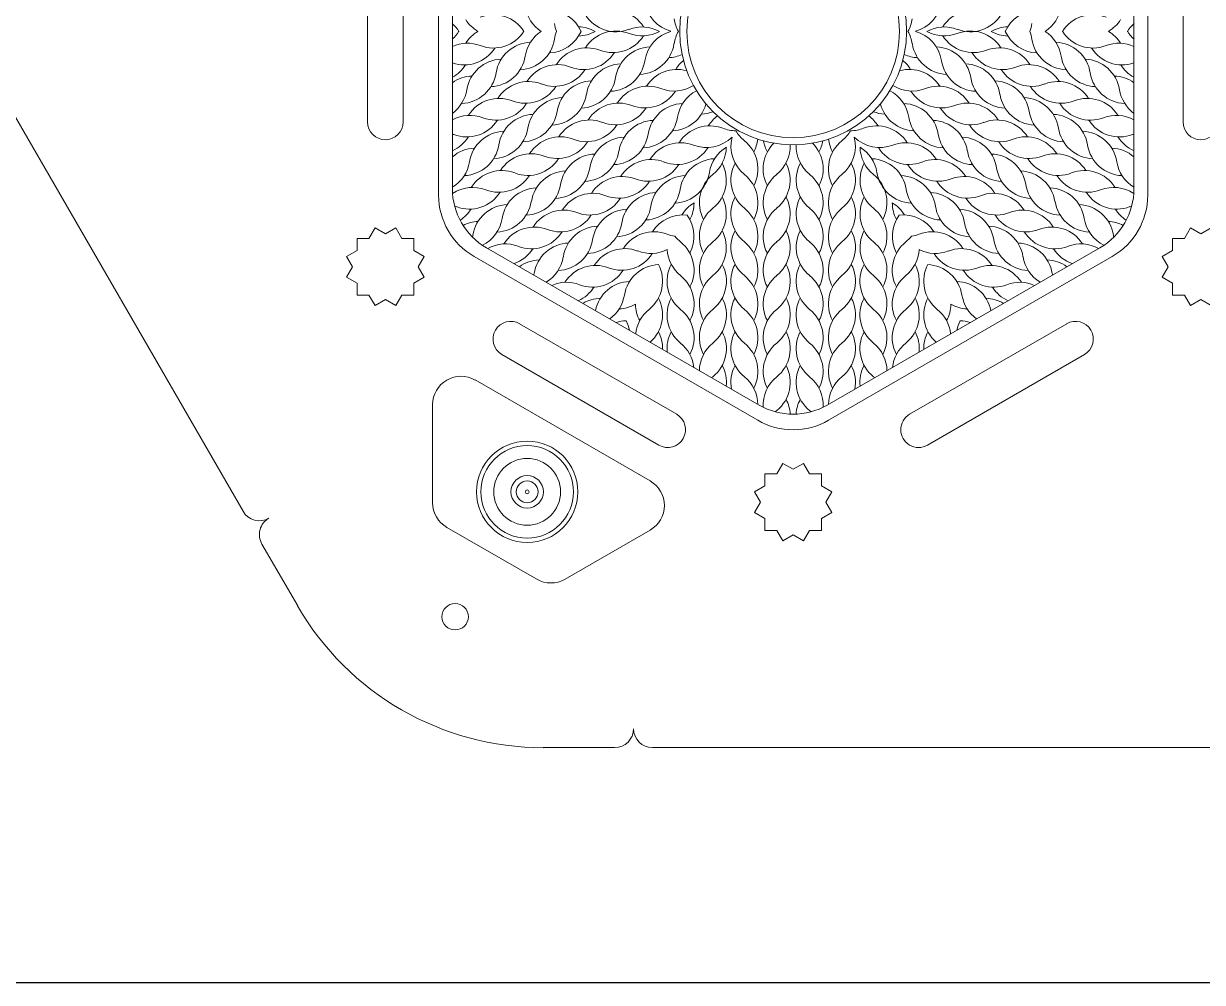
# Model space of a CAD drawing. Header units: millimetres. Extents: x -13 to 887, y 0 to 600.
# Drawn here: x 99.4 to 224, y 0 to 101.4 of the extents above; entities that cross this region are included whole.
import ezdxf

# ---------------------------------------------------------------- set-up
doc = ezdxf.new("R2010")
doc.units = ezdxf.units.MM
doc.layers.get('0').update_dxf_attribs({"true_color": 0x000000})
for name, color, linetype, lineweight, true_color in [('Cut_First', 1, 'Continuous', 20, 0xff0000), ('Cut_Second', 1, 'Continuous', 20, 0xff0000), ('Vector Engrave', 5, 'Continuous', 0, 0x0000ff)]:
    doc.layers.add(name, color=color, linetype=linetype, lineweight=lineweight, true_color=true_color)

msp = doc.modelspace()

# ---------------------------------------------------------------- linework, layer by layer
msp.add_line((-13, 0), (887, 0))
at = {"layer": 'Cut_First'}
for p, q in [((143.25, 117.93), (143.25, 83.29)), ((218.25, 83.29), (218.25, 117.93)), ((147, 76.79), (177, 59.47)), ((184.5, 59.47), (214.5, 76.79))]:
    msp.add_line(p, q, dxfattribs=at)
for centre, radius in [((180.75, 100.61), 11.25), ((145, 38.69), 1.4)]:
    msp.add_circle(centre, radius, dxfattribs=at)
for centre, start, end in [((150.75, 83.29), 180, 240), ((210.75, 83.29), 300, 360), ((180.75, 65.97), 240, 300)]:
    msp.add_arc(centre, 7.5, start, end, dxfattribs=at)
at = {"layer": 'Cut_Second'}
for p, q in [((122.57, 49.84), (21.44, 225)), ((135.75, 91.03), (135.75, 110.19)), ((139.5, 110.19), (139.5, 91.03)), ((222, 91.03), (222, 110.19)), ((136.53, 79.81), (135.89, 78.71)), ((137.62, 79.18), (136.53, 79.81)), ((138.72, 79.81), (137.62, 79.18)), ((139.36, 78.71), (138.72, 79.81)), ((222.78, 79.81), (222.14, 78.71)), ((223.87, 79.18), (222.78, 79.81)), ((224.97, 79.81), (223.87, 79.18)), ((135.89, 78.71), (134.63, 78.71)), ((134.63, 78.71), (134.63, 77.44)), ((140.63, 78.71), (139.36, 78.71)), ((140.63, 77.44), (140.63, 78.71)), ((222.14, 78.71), (220.87, 78.71)), ((220.87, 78.71), (220.87, 77.44)), ((134.63, 77.44), (133.53, 76.81)), ((141.72, 76.81), (140.63, 77.44)), ((220.87, 77.44), (219.78, 76.81)), ((133.53, 76.81), (134.16, 75.71)), ((141.09, 75.71), (141.72, 76.81)), ((219.78, 76.81), (220.41, 75.71)), ((134.16, 75.71), (133.53, 74.61)), ((141.72, 74.61), (141.09, 75.71)), ((220.41, 75.71), (219.78, 74.61)), ((133.53, 74.61), (134.63, 73.98)), ((134.63, 73.98), (134.63, 72.71)), ((140.63, 73.98), (141.72, 74.61)), ((140.63, 72.71), (140.63, 73.98)), ((219.78, 74.61), (220.87, 73.98)), ((220.87, 73.98), (220.87, 72.71)), ((134.63, 72.71), (135.89, 72.71)), ((135.89, 72.71), (136.53, 71.61)), ((138.72, 71.61), (139.36, 72.71)), ((139.36, 72.71), (140.63, 72.71)), ((220.87, 72.71), (222.14, 72.71)), ((222.14, 72.71), (222.78, 71.61)), ((136.53, 71.61), (137.62, 72.25)), ((137.62, 72.25), (138.72, 71.61)), ((222.78, 71.61), (223.87, 72.25)), ((223.87, 72.25), (224.97, 71.61)), ((151.82, 69.68), (168.43, 60.1)), ((193.07, 60.1), (209.68, 69.68)), ((166.55, 56.85), (149.95, 66.43)), ((211.55, 66.43), (194.95, 56.85)), ((165.63, 53.05), (147.12, 63.73)), ((142.62, 50.74), (142.62, 61.13)), ((179.65, 54.91), (179.02, 53.81)), ((180.75, 54.28), (179.65, 54.91)), ((181.85, 54.91), (180.75, 54.28)), ((182.48, 53.81), (181.85, 54.91)), ((179.02, 53.81), (177.75, 53.81)), ((177.75, 53.81), (177.75, 52.55)), ((183.75, 53.81), (182.48, 53.81)), ((183.75, 52.55), (183.75, 53.81)), ((177.75, 52.55), (176.65, 51.91)), ((184.85, 51.91), (183.75, 52.55)), ((176.65, 51.91), (177.29, 50.81)), ((184.21, 50.81), (184.85, 51.91)), ((177.29, 50.81), (176.65, 49.72)), ((184.85, 49.72), (184.21, 50.81)), ((176.65, 49.72), (177.75, 49.08)), ((177.75, 49.08), (177.75, 47.81)), ((183.75, 49.08), (184.85, 49.72)), ((183.75, 47.81), (183.75, 49.08)), ((153.63, 42.66), (144.12, 48.14)), ((165.63, 47.86), (156.63, 42.66)), ((177.75, 47.81), (179.02, 47.81)), ((179.02, 47.81), (179.65, 46.72)), ((181.85, 46.72), (182.48, 47.81)), ((182.48, 47.81), (183.75, 47.81)), ((128.35, 39.84), (124.57, 46.38)), ((179.65, 46.72), (180.75, 47.35)), ((180.75, 47.35), (181.85, 46.72)), ((154.32, 24.84), (161.87, 24.84)), ((368.13, 24.84), (165.87, 24.84))]:
    msp.add_line(p, q, dxfattribs=at)
for centre, radius, start, end in [((137.62, 91.03), 1.88, 180, 0), ((223.87, 91.03), 1.88, 180, 0), ((150.89, 68.06), 1.88, 60, 240), ((210.61, 68.06), 1.88, 300, 120), ((145.62, 61.13), 3, 60, 180), ((167.49, 58.47), 1.88, 240, 60), ((194.01, 58.47), 1.88, 120, 300), ((164.13, 50.45), 3, 300, 60), ((145.62, 50.74), 3, 180, 240), ((124.3, 50.84), 2, 210, 300), ((126.3, 47.38), 2, 120, 210), ((155.13, 45.26), 3, 240, 300), ((154.32, 54.83), 30, 210, 270), ((161.87, 26.84), 2, 270, 0), ((165.87, 26.84), 2, 180, 270)]:
    msp.add_arc(centre, radius, start, end, dxfattribs=at)
at = {"layer": 'Vector Engrave'}
for p, q in [((144.71, 83.96), (144.71, 117.26)), ((216.79, 117.26), (216.79, 83.96)), ((177.15, 61.08), (148.31, 77.72)), ((213.19, 77.72), (184.35, 61.08))]:
    msp.add_line(p, q, dxfattribs=at)
for centre, radius in [((180.75, 100.61), 12), ((152.62, 51.9), 5.36), ((152.62, 51.9), 4.9), ((152.62, 51.9), 3.53), ((152.62, 51.9), 1.72), ((152.62, 51.9), 1.16), ((152.62, 51.9), 0.195)]:
    msp.add_circle(centre, radius, dxfattribs=at)
for centre, radius, start, end in [((168.84, 104.3), 3.82, 188.7546, 254.6547), ((192.66, 104.3), 3.82, 285.3453, 351.2454), ((149.05, 98.55), 3.82, 32.1782, 111.2454), ((156.2, 103.8), 3.82, 188.7546, 236.5611), ((154.82, 99.07), 3.82, 23.7523, 87.8218), ((162.01, 104.39), 3.82, 212.1782, 291.2454), ((161.69, 99.05), 3.82, 32.1782, 111.2454), ((199.81, 99.05), 3.82, 68.7546, 147.8218), ((199.49, 104.39), 3.82, 248.7546, 327.8218), ((206.68, 99.07), 3.82, 92.1782, 156.2477), ((205.3, 103.8), 3.82, 303.4389, 351.2454), ((212.45, 98.55), 3.82, 68.7546, 147.8218), ((142.17, 98.57), 3.82, 32.1852, 48.4373), ((149.36, 103.89), 3.82, 212.1782, 239.194), ((159.28, 102.02), 3.82, 188.7546, 201.5953), ((157.91, 97.29), 3.82, 60.3669, 87.8218), ((164.78, 97.26), 3.82, 61.1807, 111.2454), ((171.93, 102.51), 3.82, 188.7546, 209.8627), ((189.57, 102.51), 3.82, 330.1373, 351.2454), ((196.72, 97.26), 3.82, 68.7546, 118.8193), ((203.59, 97.29), 3.82, 92.1782, 119.6331), ((202.22, 102.02), 3.82, 338.4047, 351.2454), ((212.14, 103.89), 3.82, 300.806, 327.8218), ((219.33, 98.57), 3.82, 131.5627, 147.8148), ((142.17, 102.65), 3.82, 311.5627, 327.8148), ((145.26, 96.79), 3.82, 87.5472, 87.8218), ((145.26, 104.43), 3.82, 272.1782, 272.4528), ((149.36, 97.33), 3.82, 120.806, 147.8218), ((149.05, 102.67), 3.82, 248.7546, 327.8218), ((151.73, 100.37), 3.82, 272.1782, 351.2454), ((156.2, 97.42), 3.82, 123.4389, 171.2454), ((154.82, 102.15), 3.82, 272.1782, 336.2477), ((159.28, 99.2), 3.82, 158.4047, 171.2454), ((157.91, 103.93), 3.82, 272.1782, 299.6331), ((162.01, 96.83), 3.82, 68.7546, 147.8218), ((161.69, 102.18), 3.82, 248.7546, 327.8218), ((164.78, 103.96), 3.82, 248.7546, 298.8193), ((168.84, 96.92), 3.82, 105.3453, 171.2454), ((171.93, 98.71), 3.82, 150.1373, 171.2454), ((189.57, 98.71), 3.82, 8.7546, 29.8627), ((192.66, 96.92), 3.82, 8.7546, 74.6547), ((196.72, 103.96), 3.82, 241.1807, 291.2454), ((199.81, 102.18), 3.82, 212.1782, 291.2454), ((199.49, 96.83), 3.82, 32.1782, 111.2454), ((203.59, 103.93), 3.82, 240.3669, 267.8218), ((206.68, 102.15), 3.82, 203.7523, 267.8218), ((202.22, 99.2), 3.82, 8.7546, 21.5953), ((209.77, 100.37), 3.82, 188.7546, 267.8218), ((205.3, 97.42), 3.82, 8.7546, 56.5611), ((212.45, 102.67), 3.82, 212.1782, 291.2454), ((212.14, 97.33), 3.82, 32.1782, 59.194), ((216.24, 104.43), 3.82, 267.5472, 267.8218), ((216.24, 96.79), 3.82, 92.1782, 92.4528), ((219.33, 102.65), 3.82, 212.1852, 228.4373), ((146.28, 95.54), 3.82, 68.7546, 114.1694), ((145.96, 100.88), 3.82, 250.9663, 327.8218), ((153.11, 95.64), 3.82, 92.1782, 171.2454), ((158.92, 95.05), 3.82, 68.7546, 147.8218), ((165.75, 95.14), 3.82, 92.1782, 171.2454), ((164.37, 99.87), 3.82, 272.1782, 351.2454), ((197.13, 99.87), 3.82, 188.7546, 267.8218), ((195.75, 95.14), 3.82, 8.7546, 87.8218), ((202.58, 95.05), 3.82, 32.1782, 111.2454), ((208.39, 95.64), 3.82, 8.7546, 87.8218), ((215.54, 100.88), 3.82, 212.1782, 289.0337), ((215.22, 95.54), 3.82, 65.8306, 111.2454), ((150.02, 93.85), 3.82, 92.1782, 171.2454), ((148.64, 98.58), 3.82, 272.1782, 351.2454), ((158.6, 100.39), 3.82, 248.7546, 327.8218), ((161.28, 98.09), 3.82, 272.1782, 351.2454), ((167.46, 101.65), 3.82, 272.1782, 293.7894), ((171.56, 94.56), 3.82, 129.0119, 147.8218), ((189.94, 94.56), 3.82, 32.1782, 50.9881), ((194.04, 101.65), 3.82, 246.2106, 267.8218), ((200.22, 98.09), 3.82, 188.7546, 267.8218), ((202.9, 100.39), 3.82, 212.1782, 291.2454), ((212.86, 98.58), 3.82, 188.7546, 267.8218), ((211.48, 93.85), 3.82, 8.7546, 87.8218), ((142.87, 99.1), 3.82, 298.8104, 327.8218), ((145.55, 96.8), 3.82, 272.1782, 351.2454), ((155.83, 93.27), 3.82, 68.7546, 147.8218), ((155.51, 98.61), 3.82, 248.7546, 327.8218), ((162.66, 93.36), 3.82, 92.1782, 171.2454), ((168.47, 92.77), 3.82, 74.4985, 147.8218), ((193.03, 92.77), 3.82, 32.1782, 105.5015), ((198.84, 93.36), 3.82, 8.7546, 87.8218), ((205.99, 98.61), 3.82, 212.1782, 291.2454), ((205.67, 93.27), 3.82, 32.1782, 111.2454), ((215.95, 96.8), 3.82, 188.7546, 267.8218), ((218.63, 99.1), 3.82, 212.1782, 241.1896), ((146.93, 92.07), 3.82, 92.1782, 125.4304), ((152.74, 91.48), 3.82, 68.7546, 147.8218), ((152.42, 96.82), 3.82, 248.7546, 327.8218), ((159.57, 91.57), 3.82, 92.1782, 171.2454), ((158.19, 96.3), 3.82, 272.1782, 351.2454), ((165.38, 90.99), 3.82, 68.7546, 147.8218), ((168.15, 98.11), 3.82, 248.7546, 302.4384), ((193.35, 98.11), 3.82, 237.5616, 291.2454), ((196.12, 90.99), 3.82, 32.1782, 111.2454), ((203.31, 96.3), 3.82, 188.7546, 267.8218), ((201.93, 91.57), 3.82, 8.7546, 87.8218), ((209.08, 96.82), 3.82, 212.1782, 291.2454), ((208.76, 91.48), 3.82, 32.1782, 111.2454), ((214.57, 92.07), 3.82, 54.5696, 87.8218), ((142.46, 95.02), 3.82, 306.0707, 351.2454), ((149.65, 89.7), 3.82, 68.7546, 147.8218), ((156.48, 89.79), 3.82, 92.1782, 171.2454), ((155.1, 94.52), 3.82, 272.1782, 351.2454), ((165.06, 96.33), 3.82, 248.7546, 327.8218), ((172.29, 90.95), 3.82, 117.5616, 171.2454), ((189.21, 90.95), 3.82, 8.7546, 62.4384), ((196.44, 96.33), 3.82, 212.1782, 291.2454), ((206.4, 94.52), 3.82, 188.7546, 267.8218), ((205.02, 89.79), 3.82, 8.7546, 87.8218), ((211.85, 89.7), 3.82, 32.1782, 111.2454), ((219.04, 95.02), 3.82, 188.7546, 233.9293), ((149.33, 95.04), 3.82, 248.7546, 327.8218), ((162.29, 89.2), 3.82, 68.7546, 147.8218), ((161.97, 94.55), 3.82, 248.7546, 327.8218), ((169.2, 89.17), 3.82, 92.1782, 171.2454), ((167.82, 93.9), 3.82, 272.1782, 345.5015), ((193.68, 93.9), 3.82, 194.4985, 267.8218), ((192.3, 89.17), 3.82, 8.7546, 87.8218), ((199.53, 94.55), 3.82, 212.1782, 291.2454), ((199.21, 89.2), 3.82, 32.1782, 111.2454), ((212.17, 95.04), 3.82, 212.1782, 291.2454), ((146.56, 87.91), 3.82, 68.7546, 118.9637), ((146.24, 93.26), 3.82, 248.7546, 327.8218), ((153.39, 88.01), 3.82, 92.1782, 171.2454), ((152.01, 92.74), 3.82, 272.1782, 351.2454), ((159.2, 87.42), 3.82, 68.7546, 147.8218), ((166.11, 87.38), 3.82, 92.1782, 171.2454), ((164.73, 92.11), 3.82, 272.1782, 351.2454), ((170.91, 95.68), 3.82, 272.1782, 290.9881), ((175.01, 88.58), 3.82, 126.2106, 147.8218), ((186.49, 88.58), 3.82, 32.1782, 53.7894), ((190.59, 95.68), 3.82, 249.0119, 267.8218), ((196.77, 92.11), 3.82, 188.7546, 267.8218), ((195.39, 87.38), 3.82, 8.7546, 87.8218), ((202.3, 87.42), 3.82, 32.1782, 111.2454), ((209.49, 92.74), 3.82, 188.7546, 267.8218), ((208.11, 88.01), 3.82, 8.7546, 87.8218), ((215.26, 93.26), 3.82, 212.1782, 291.2454), ((214.94, 87.91), 3.82, 61.0363, 111.2454), ((150.3, 86.23), 3.82, 92.1782, 171.2454), ((148.92, 90.96), 3.82, 272.1782, 351.2454), ((158.88, 92.76), 3.82, 248.7546, 327.8218), ((171.92, 86.8), 3.82, 68.7546, 147.8218), ((174.69, 93.92), 3.82, 248.7546, 269.8627), ((177.99, 92.02), 3.82, 210.1373, 231.2454), ((183.51, 92.02), 3.82, 308.7546, 329.8627), ((186.81, 93.92), 3.82, 270.1373, 291.2454), ((189.58, 86.8), 3.82, 32.1782, 111.2454), ((202.62, 92.76), 3.82, 212.1782, 291.2454), ((212.58, 90.96), 3.82, 188.7546, 267.8218), ((211.2, 86.23), 3.82, 8.7546, 87.8218), ((143.47, 86.13), 3.82, 68.7546, 71.1082), ((143.15, 91.47), 3.82, 294.0224, 327.8218), ((145.83, 89.17), 3.82, 272.1782, 351.2454), ((156.11, 85.64), 3.82, 68.7546, 147.8218), ((155.8, 90.98), 3.82, 248.7546, 327.8218), ((163.02, 85.6), 3.82, 92.1782, 171.2454), ((161.64, 90.33), 3.82, 272.1782, 351.2454), ((168.83, 85.01), 3.82, 68.7546, 147.8218), ((171.6, 92.14), 3.82, 248.7546, 314.6547), ((177.99, 88.45), 3.82, 165.3453, 231.2454), ((173.2, 86.06), 3.82, 332.1782, 51.2454), ((173.2, 89.62), 3.82, 332.1782, 353.7894), ((181.4, 86.06), 3.82, 134.4985, 207.8218), ((181.4, 89.62), 3.82, 189.0119, 207.8218), ((176.61, 88.45), 3.82, 308.7546, 2.4384), ((184.89, 88.45), 3.82, 177.5616, 231.2454), ((180.1, 86.06), 3.82, 332.1782, 45.5015), ((180.1, 89.62), 3.82, 332.1782, 350.9881), ((188.3, 86.06), 3.82, 128.7546, 207.8218), ((188.3, 89.62), 3.82, 186.2106, 207.8218), ((183.51, 88.45), 3.82, 308.7546, 14.6547), ((189.9, 92.14), 3.82, 225.3453, 291.2454), ((192.67, 85.01), 3.82, 32.1782, 111.2454), ((199.86, 90.33), 3.82, 188.7546, 267.8218), ((198.48, 85.6), 3.82, 8.7546, 87.8218), ((205.7, 90.98), 3.82, 212.1782, 291.2454), ((205.39, 85.64), 3.82, 32.1782, 111.2454), ((215.67, 89.17), 3.82, 188.7546, 267.8218), ((218.35, 91.47), 3.82, 212.1782, 245.9776), ((218.03, 86.13), 3.82, 108.8918, 111.2454), ((147.21, 84.44), 3.82, 92.1782, 130.8719), ((153.03, 83.85), 3.82, 68.7546, 147.8218), ((159.93, 83.82), 3.82, 92.1782, 171.2454), ((158.55, 88.55), 3.82, 272.1782, 351.2454), ((168.51, 90.35), 3.82, 248.7546, 327.8218), ((175.66, 85.1), 3.82, 121.1807, 171.2454), ((169.86, 88.45), 3.82, 308.7546, 358.8193), ((191.64, 88.45), 3.82, 181.1807, 231.2454), ((185.84, 85.1), 3.82, 8.7546, 58.8193), ((192.99, 90.35), 3.82, 212.1782, 291.2454), ((202.95, 88.55), 3.82, 188.7546, 267.8218), ((201.57, 83.82), 3.82, 8.7546, 87.8218), ((208.47, 83.85), 3.82, 32.1782, 111.2454), ((214.29, 84.44), 3.82, 49.1281, 87.8218), ((142.74, 87.39), 3.82, 300.9392, 351.2454), ((152.71, 89.19), 3.82, 248.7546, 327.8218), ((155.46, 86.76), 3.82, 272.1782, 351.2454), ((165.74, 83.23), 3.82, 68.7546, 147.8218), ((165.42, 88.57), 3.82, 248.7546, 327.8218), ((172.57, 83.32), 3.82, 92.1782, 171.2454), ((169.86, 84.88), 3.82, 308.7546, 27.8218), ((177.99, 84.88), 3.82, 152.1782, 231.2454), ((176.61, 84.88), 3.82, 308.7546, 27.8218), ((184.89, 84.88), 3.82, 152.1782, 231.2454), ((183.51, 84.88), 3.82, 308.7546, 27.8218), ((191.64, 84.88), 3.82, 152.1782, 231.2454), ((188.93, 83.32), 3.82, 8.7546, 87.8218), ((196.08, 88.57), 3.82, 212.1782, 291.2454), ((195.76, 83.23), 3.82, 32.1782, 111.2454), ((206.04, 86.76), 3.82, 188.7546, 267.8218), ((208.79, 89.19), 3.82, 212.1782, 291.2454), ((218.76, 87.39), 3.82, 188.7546, 239.0608), ((149.94, 82.07), 3.82, 68.7546, 147.8218), ((149.62, 87.41), 3.82, 248.7546, 327.8218), ((156.84, 82.03), 3.82, 92.1782, 171.2454), ((162.65, 81.44), 3.82, 68.7546, 147.8218), ((169.48, 81.54), 3.82, 92.1782, 171.2454), ((168.11, 86.27), 3.82, 272.1782, 351.2454), ((174.65, 82.49), 3.82, 128.7546, 207.8218), ((173.2, 82.49), 3.82, 332.1782, 51.2454), ((181.4, 82.49), 3.82, 128.7546, 207.8218), ((180.1, 82.49), 3.82, 332.1782, 51.2454), ((188.3, 82.49), 3.82, 128.7546, 207.8218), ((186.85, 82.49), 3.82, 332.1782, 51.2454), ((193.39, 86.27), 3.82, 188.7546, 267.8218), ((192.02, 81.54), 3.82, 8.7546, 87.8218), ((198.85, 81.44), 3.82, 32.1782, 111.2454), ((204.66, 82.03), 3.82, 8.7546, 87.8218), ((211.88, 87.41), 3.82, 212.1782, 291.2454), ((211.56, 82.07), 3.82, 32.1782, 111.2454), ((151.92, 83.96), 7.21, 180, 240), ((146.85, 80.28), 3.82, 68.7546, 123.6785), ((146.53, 85.63), 3.82, 248.7546, 327.8218), ((153.75, 80.25), 3.82, 92.1782, 171.2454), ((152.37, 84.98), 3.82, 272.1782, 351.2454), ((162.33, 86.79), 3.82, 248.7546, 327.8218), ((166.4, 79.75), 3.82, 92.1782, 171.2454), ((165.02, 84.48), 3.82, 272.1782, 351.2454), ((196.48, 84.48), 3.82, 188.7546, 267.8218), ((195.1, 79.75), 3.82, 8.7546, 87.8218), ((199.17, 86.79), 3.82, 212.1782, 291.2454), ((209.13, 84.98), 3.82, 188.7546, 267.8218), ((207.75, 80.25), 3.82, 8.7546, 87.8218), ((214.97, 85.63), 3.82, 212.1782, 291.2454), ((209.58, 83.96), 7.21, 300, 360), ((214.65, 80.28), 3.82, 56.3215, 111.2454), ((150.66, 78.47), 3.82, 92.1782, 171.2454), ((149.28, 83.2), 3.82, 272.1782, 351.2454), ((159.56, 79.66), 3.82, 68.7546, 147.8218), ((159.25, 85), 3.82, 248.7546, 327.8218), ((172.21, 79.17), 3.82, 120.3669, 147.8218), ((166.45, 82.49), 3.82, 332.1782, 359.6331), ((169.86, 81.32), 3.82, 308.7546, 27.8218), ((177.99, 81.32), 3.82, 152.1782, 231.2454), ((176.61, 81.32), 3.82, 308.7546, 27.8218), ((184.89, 81.32), 3.82, 152.1782, 231.2454), ((183.51, 81.32), 3.82, 308.7546, 27.8218), ((191.64, 81.32), 3.82, 152.1782, 231.2454), ((195.05, 82.49), 3.82, 180.3669, 207.8218), ((189.29, 79.17), 3.82, 32.1782, 59.6331), ((202.25, 85), 3.82, 212.1782, 291.2454), ((201.94, 79.66), 3.82, 32.1782, 111.2454), ((212.22, 83.2), 3.82, 188.7546, 267.8218), ((210.84, 78.47), 3.82, 8.7546, 87.8218), ((143.76, 78.5), 3.82, 68.7546, 71.8879), ((143.44, 83.84), 3.82, 303.0436, 327.8218), ((156.48, 77.88), 3.82, 68.7546, 147.8218), ((156.16, 83.22), 3.82, 248.7546, 327.8218), ((163.31, 77.97), 3.82, 92.1782, 171.2454), ((161.93, 82.7), 3.82, 272.1782, 351.2454), ((169.12, 77.38), 3.82, 83.7523, 147.8218), ((166.45, 78.92), 3.82, 332.1782, 36.2477), ((174.65, 78.92), 3.82, 128.7546, 207.8218), ((173.2, 78.92), 3.82, 332.1782, 51.2454), ((181.4, 78.92), 3.82, 128.7546, 207.8218), ((180.1, 78.92), 3.82, 332.1782, 51.2454), ((188.3, 78.92), 3.82, 128.7546, 207.8218), ((186.85, 78.92), 3.82, 332.1782, 51.2454), ((195.05, 78.92), 3.82, 143.7523, 207.8218), ((192.38, 77.38), 3.82, 32.1782, 96.2477), ((199.57, 82.7), 3.82, 188.7546, 267.8218), ((198.19, 77.97), 3.82, 8.7546, 87.8218), ((205.34, 83.22), 3.82, 212.1782, 291.2454), ((205.02, 77.88), 3.82, 32.1782, 111.2454), ((218.06, 83.84), 3.82, 212.1782, 236.9564), ((217.74, 78.5), 3.82, 108.1121, 111.2454), ((147.57, 76.68), 3.82, 92.1782, 116.9564), ((146.19, 81.41), 3.82, 296.3215, 351.2454), ((153.39, 76.09), 3.82, 68.7546, 147.8218), ((160.22, 76.19), 3.82, 92.1782, 171.2454), ((158.84, 80.92), 3.82, 272.1782, 351.2454), ((202.66, 80.92), 3.82, 188.7546, 267.8218), ((201.28, 76.19), 3.82, 8.7546, 87.8218), ((208.11, 76.09), 3.82, 32.1782, 111.2454), ((215.31, 81.41), 3.82, 188.7546, 243.6785), ((213.93, 76.68), 3.82, 63.0436, 87.8218), ((143.11, 79.63), 3.82, 348.1121, 351.2454), ((153.07, 81.43), 3.82, 248.7546, 327.8218), ((155.75, 79.13), 3.82, 272.1782, 351.2454), ((166.03, 75.6), 3.82, 68.7546, 147.8218), ((168.8, 82.72), 3.82, 248.7546, 261.5953), ((171.24, 81.32), 3.82, 218.4047, 231.2454), ((169.86, 77.75), 3.82, 308.7546, 27.8218), ((177.99, 77.75), 3.82, 152.1782, 231.2454), ((176.61, 77.75), 3.82, 308.7546, 27.8218), ((184.89, 77.75), 3.82, 152.1782, 231.2454), ((183.51, 77.75), 3.82, 308.7546, 27.8218), ((191.64, 77.75), 3.82, 152.1782, 231.2454), ((190.26, 81.32), 3.82, 308.7546, 321.5953), ((192.7, 82.72), 3.82, 278.4047, 291.2454), ((195.47, 75.6), 3.82, 32.1782, 111.2454), ((205.75, 79.13), 3.82, 188.7546, 267.8218), ((208.43, 81.43), 3.82, 212.1782, 291.2454), ((218.39, 79.63), 3.82, 188.7546, 191.8879), ((150.3, 74.31), 3.82, 68.7546, 119.0608), ((149.98, 79.65), 3.82, 289.1281, 327.8218), ((157.13, 74.4), 3.82, 92.1782, 171.2454), ((162.94, 73.81), 3.82, 68.7546, 147.8218), ((165.71, 80.94), 3.82, 248.7546, 296.5611), ((171.24, 77.75), 3.82, 183.4389, 231.2454), ((166.45, 75.36), 3.82, 332.1782, 51.2454), ((174.65, 75.36), 3.82, 128.7546, 207.8218), ((173.2, 75.36), 3.82, 332.1782, 51.2454), ((181.4, 75.36), 3.82, 128.7546, 207.8218), ((180.1, 75.36), 3.82, 332.1782, 51.2454), ((188.3, 75.36), 3.82, 128.7546, 207.8218), ((186.85, 75.36), 3.82, 332.1782, 51.2454), ((195.05, 75.36), 3.82, 128.7546, 207.8218), ((190.26, 77.75), 3.82, 308.7546, 356.5611), ((195.79, 80.94), 3.82, 243.4389, 291.2454), ((198.56, 73.81), 3.82, 32.1782, 111.2454), ((204.37, 74.4), 3.82, 8.7546, 87.8218), ((211.52, 79.65), 3.82, 212.1782, 250.8719), ((211.2, 74.31), 3.82, 60.9392, 111.2454), ((154.04, 72.62), 3.82, 92.1782, 125.9776), ((152.66, 77.35), 3.82, 301.0363, 351.2454), ((162.62, 79.16), 3.82, 248.7546, 327.8218), ((198.88, 79.16), 3.82, 212.1782, 291.2454), ((208.84, 77.35), 3.82, 188.7546, 238.9637), ((207.46, 72.62), 3.82, 54.0224, 87.8218), ((149.57, 75.57), 3.82, 348.8918, 351.2454), ((159.85, 72.03), 3.82, 68.7546, 147.8218), ((159.53, 77.37), 3.82, 248.7546, 327.8218), ((166.68, 72.12), 3.82, 92.1782, 171.2454), ((163.12, 74.18), 3.82, 308.7546, 27.8218), ((171.23, 74.18), 3.82, 152.1782, 231.2454), ((169.87, 74.18), 3.82, 308.7546, 27.8218), ((177.98, 74.18), 3.82, 152.1782, 231.2454), ((176.62, 74.18), 3.82, 308.7546, 27.8218), ((184.88, 74.18), 3.82, 152.1782, 231.2454), ((183.52, 74.18), 3.82, 308.7546, 27.8218), ((191.63, 74.18), 3.82, 152.1782, 231.2454), ((190.27, 74.18), 3.82, 308.7546, 27.8218), ((198.38, 74.18), 3.82, 152.1782, 231.2454), ((194.82, 72.12), 3.82, 8.7546, 87.8218), ((201.97, 77.37), 3.82, 212.1782, 291.2454), ((201.65, 72.03), 3.82, 32.1782, 111.2454), ((211.93, 75.57), 3.82, 188.7546, 191.1082), ((156.76, 70.25), 3.82, 68.7546, 113.9293), ((163.59, 70.34), 3.82, 92.1782, 169.0337), ((166.45, 71.79), 3.82, 332.1782, 51.2454), ((174.65, 71.79), 3.82, 128.7546, 207.8218), ((173.2, 71.79), 3.82, 332.1782, 51.2454), ((181.4, 71.79), 3.82, 128.7546, 207.8218), ((180.1, 71.79), 3.82, 332.1782, 51.2454), ((188.3, 71.79), 3.82, 128.7546, 207.8218), ((186.85, 71.79), 3.82, 332.1782, 51.2454), ((195.05, 71.79), 3.82, 128.7546, 207.8218), ((197.91, 70.34), 3.82, 10.9663, 87.8218), ((204.74, 70.25), 3.82, 66.0707, 111.2454), ((156.44, 75.59), 3.82, 294.5696, 327.8218), ((160.5, 68.56), 3.82, 92.1782, 121.1896), ((159.12, 73.29), 3.82, 305.8306, 351.2454), ((163.12, 70.62), 3.82, 310.9663, 27.8218), ((171.23, 70.62), 3.82, 152.1782, 231.2454), ((169.87, 70.62), 3.82, 308.7546, 27.8218), ((177.98, 70.62), 3.82, 152.1782, 231.2454), ((176.62, 70.62), 3.82, 308.7546, 27.8218), ((184.88, 70.62), 3.82, 152.1782, 231.2454), ((183.52, 70.62), 3.82, 308.7546, 27.8218), ((191.63, 70.62), 3.82, 152.1782, 231.2454), ((190.27, 70.62), 3.82, 308.7546, 27.8218), ((198.38, 70.62), 3.82, 152.1782, 229.0337), ((202.38, 73.29), 3.82, 188.7546, 234.1694), ((201, 68.56), 3.82, 58.8104, 87.8218), ((205.06, 75.59), 3.82, 212.1782, 245.4304), ((162.21, 75.07), 3.82, 272.1782, 299.194), ((167.9, 71.79), 3.82, 180.806, 207.8218), ((167.9, 68.22), 3.82, 128.7546, 174.1694), ((166.45, 68.22), 3.82, 332.1782, 51.2454), ((174.65, 68.22), 3.82, 128.7546, 207.8218), ((173.2, 68.22), 3.82, 332.1782, 51.2454), ((181.4, 68.22), 3.82, 128.7546, 207.8218), ((180.1, 68.22), 3.82, 332.1782, 51.2454), ((188.3, 68.22), 3.82, 128.7546, 207.8218), ((186.85, 68.22), 3.82, 332.1782, 51.2454), ((195.05, 68.22), 3.82, 128.7546, 207.8218), ((193.6, 68.22), 3.82, 5.8306, 51.2454), ((193.6, 71.79), 3.82, 332.1782, 359.194), ((199.29, 75.07), 3.82, 240.806, 267.8218), ((163.23, 66.18), 3.82, 92.1852, 108.4373), ((166.31, 67.97), 3.82, 147.5472, 147.8218), ((159.7, 71.79), 3.82, 332.1782, 332.4528), ((159.7, 68.22), 3.82, 11.5627, 27.8148), ((201.8, 68.22), 3.82, 152.1852, 168.4373), ((201.8, 71.79), 3.82, 207.5472, 207.8218), ((195.19, 67.97), 3.82, 32.1782, 32.4528), ((198.27, 66.18), 3.82, 71.5627, 87.8148), ((163.12, 67.05), 3.82, 358.8104, 27.8218), ((171.23, 67.05), 3.82, 152.1782, 185.4304), ((169.87, 67.05), 3.82, 308.7546, 27.8218), ((177.98, 67.05), 3.82, 152.1782, 231.2454), ((176.62, 67.05), 3.82, 308.7546, 27.8218), ((184.88, 67.05), 3.82, 152.1782, 231.2454), ((183.52, 67.05), 3.82, 308.7546, 27.8218), ((191.63, 67.05), 3.82, 152.1782, 231.2454), ((190.27, 67.05), 3.82, 354.5696, 27.8218), ((198.38, 67.05), 3.82, 152.1782, 181.1896), ((166.45, 64.65), 3.82, 6.0707, 51.2454), ((174.65, 64.65), 3.82, 128.7546, 178.9637), ((173.2, 64.65), 3.82, 332.1782, 51.2454), ((181.4, 64.65), 3.82, 128.7546, 207.8218), ((180.1, 64.65), 3.82, 332.1782, 51.2454), ((188.3, 64.65), 3.82, 128.7546, 207.8218), ((186.85, 64.65), 3.82, 1.0363, 51.2454), ((195.05, 64.65), 3.82, 128.7546, 173.9293), ((169.87, 63.48), 3.82, 354.0224, 27.8218), ((177.98, 63.48), 3.82, 152.1782, 190.8719), ((176.62, 63.48), 3.82, 308.7546, 27.8218), ((184.88, 63.48), 3.82, 152.1782, 231.2454), ((183.52, 63.48), 3.82, 349.1281, 27.8218), ((191.63, 63.48), 3.82, 152.1782, 185.9776), ((174.65, 61.09), 3.82, 128.7546, 131.1082), ((173.2, 61.09), 3.82, 0.9392, 51.2454), ((181.4, 61.09), 3.82, 128.7546, 183.6785), ((180.1, 61.09), 3.82, 356.3215, 51.2454), ((188.3, 61.09), 3.82, 128.7546, 179.0608), ((186.85, 61.09), 3.82, 48.8918, 51.2454), ((176.62, 59.91), 3.82, 3.0436, 27.8218), ((184.88, 59.91), 3.82, 152.1782, 176.9564), ((180.75, 67.32), 7.21, 240, 300), ((181.4, 57.52), 3.82, 128.7546, 131.8879), ((180.1, 57.52), 3.82, 48.1121, 51.2454)]:
    msp.add_arc(centre, radius, start, end, dxfattribs=at)

doc.saveas('drawing.dxf')
